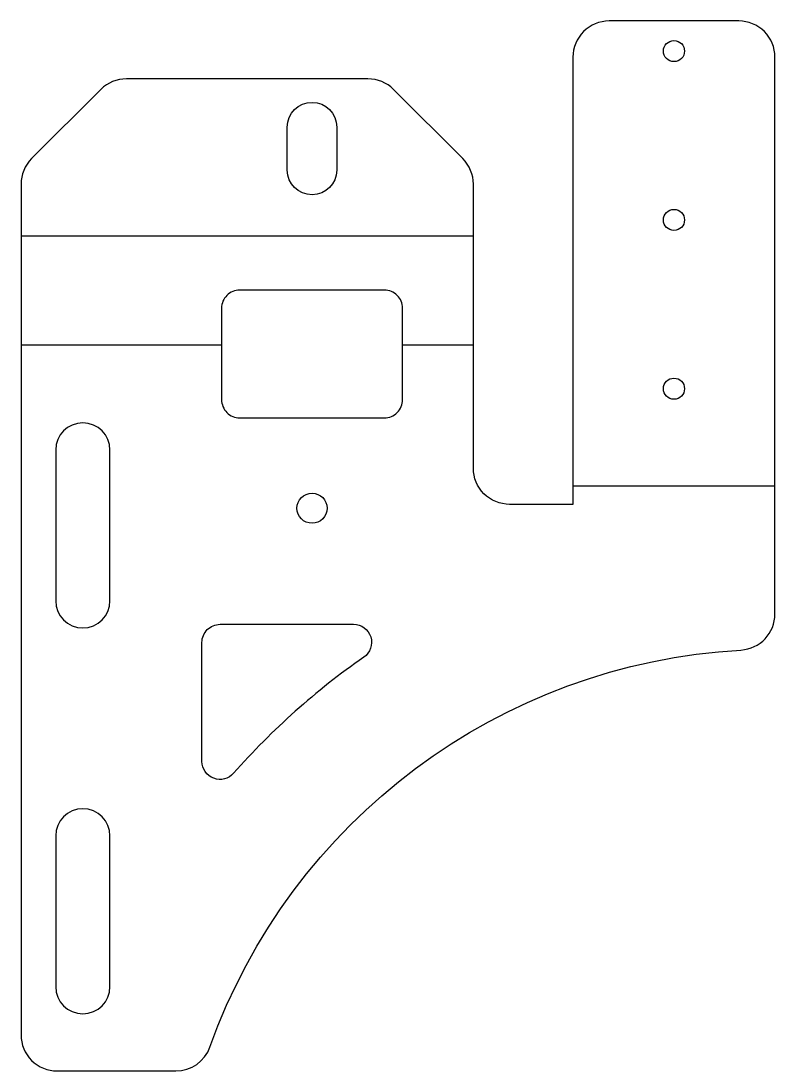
# Model space of a CAD drawing. Extents: x -62 to 62, y -100 to 74.
import ezdxf

# ---------------------------------------------------------------- set-up
doc = ezdxf.new("R2010")
doc.units = 0

msp = doc.modelspace()

# ---------------------------------------------------------------- linework, layer by layer
at = {"layer": '1'}
for points in [[(-62.5, 47.11), (-62.5, -94, 0.414214), (-56.5, -100), (-36.82, -100, 0.31698), (-31.17, -96.02, -0.301389), (56.84, -30.16, 0.397638), (62.5, -24.17), (62.5, 68.19, 0.414214), (56.5, 74.19), (35, 74.19, 0.414214), (29, 68.19), (29, -6), (18.5, -6, -0.414214), (12.5, 0), (12.5, 47.11, 0.198912), (10.74, 51.35), (-0.74, 62.84, 0.198912), (-4.99, 64.59), (-45.01, 64.59, 0.198912), (-49.26, 62.84), (-60.74, 51.35, 0.198912)], [(-18.35, 56.59, -1), (-10.15, 56.59), (-10.15, 49.45, -1), (-18.35, 49.45)], [(-29.25, 26.55), (-29.25, 11.36, 0.414214), (-26.25, 8.36), (-2.25, 8.36, 0.414214), (0.75, 11.36), (0.75, 26.55, 0.414214), (-2.25, 29.55), (-26.25, 29.55, 0.414214)], [(-56.75, 3), (-56.75, -22, 1), (-47.75, -22), (-47.75, 3, 1)], [(-32.5, -28.9, -0.414214), (-29.5, -25.9), (-7.39, -25.9, -0.734595), (-5.67, -31.36, 0.060729), (-27.25, -50.61, -0.691774), (-32.5, -48.63)], [(-56.75, -61), (-56.75, -86, 1), (-47.75, -86), (-47.75, -61, 1)]]:
    msp.add_lwpolyline(points, format="xyb", close=True, dxfattribs=at)
for centre, radius in [((45.75, 69.19), 1.75), ((45.75, 41.19), 1.75), ((45.75, 13.19), 1.75), ((-14.25, -6.64), 2.5)]:
    msp.add_circle(centre, radius, dxfattribs=at)
at = {"layer": '2'}
for p, q in [((12.5, 38.5), (-62.5, 38.5)), ((-62.5, 20.45), (-29.25, 20.45)), ((0.75, 20.45), (12.5, 20.45)), ((29, -2.91), (62.5, -2.91))]:
    msp.add_line(p, q, dxfattribs=at)

doc.saveas('drawing.dxf')
